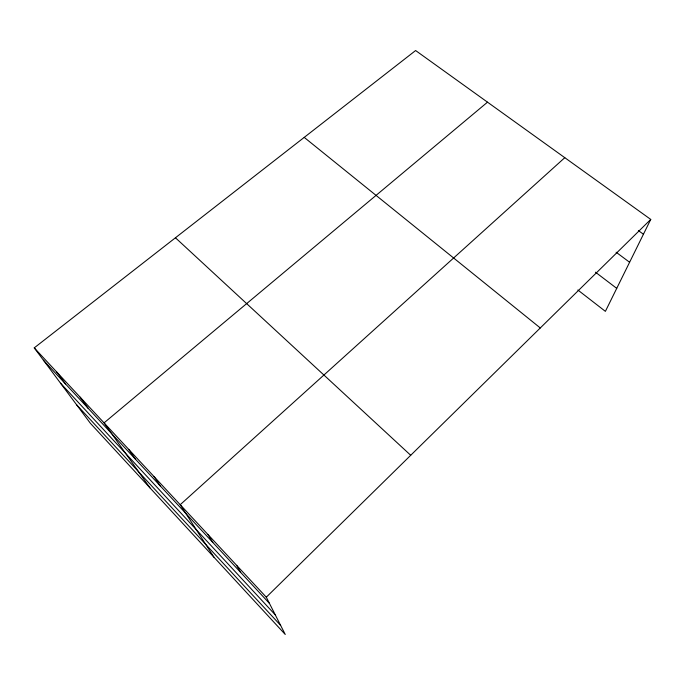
<?xml version="1.0" encoding="UTF-8"?>
<svg xmlns="http://www.w3.org/2000/svg" width="685" height="685" viewBox="0 0 685 685"><rect width="100%" height="100%" fill="white"/><g stroke="black" fill="none" stroke-linecap="round" stroke-linejoin="round"><path stroke-width="1.03" d="M34.25 347.869L266.294 597.2L285.251 634.464L90.36 423.27L34.25 347.869L415.615 50.536L650.75 219.414L605.386 311.358L577.857 290.003M266.294 597.2L650.75 219.414M564.791 157.678L180.215 504.708L214.045 557.307M487.506 102.168L104.06 422.876L149.981 487.883M638.394 230.571L643.438 234.236M616.115 252.226L629.609 262.269M595.453 272.176L616.731 288.368M304.217 137.385L540.285 327.961M175.446 237.781L410.717 455.285M43.378 360.139L269.445 603.391M60.554 383.215L275.293 614.899M76.437 404.57L280.636 625.388M56.864 372.16L65.486 383.925M80.119 397.154L88.211 408.371M128.694 449.351L135.604 459.378M154.074 476.614L160.333 485.982M208 534.565L212.821 542.46M236.676 565.373L240.683 572.446"/></g></svg>
